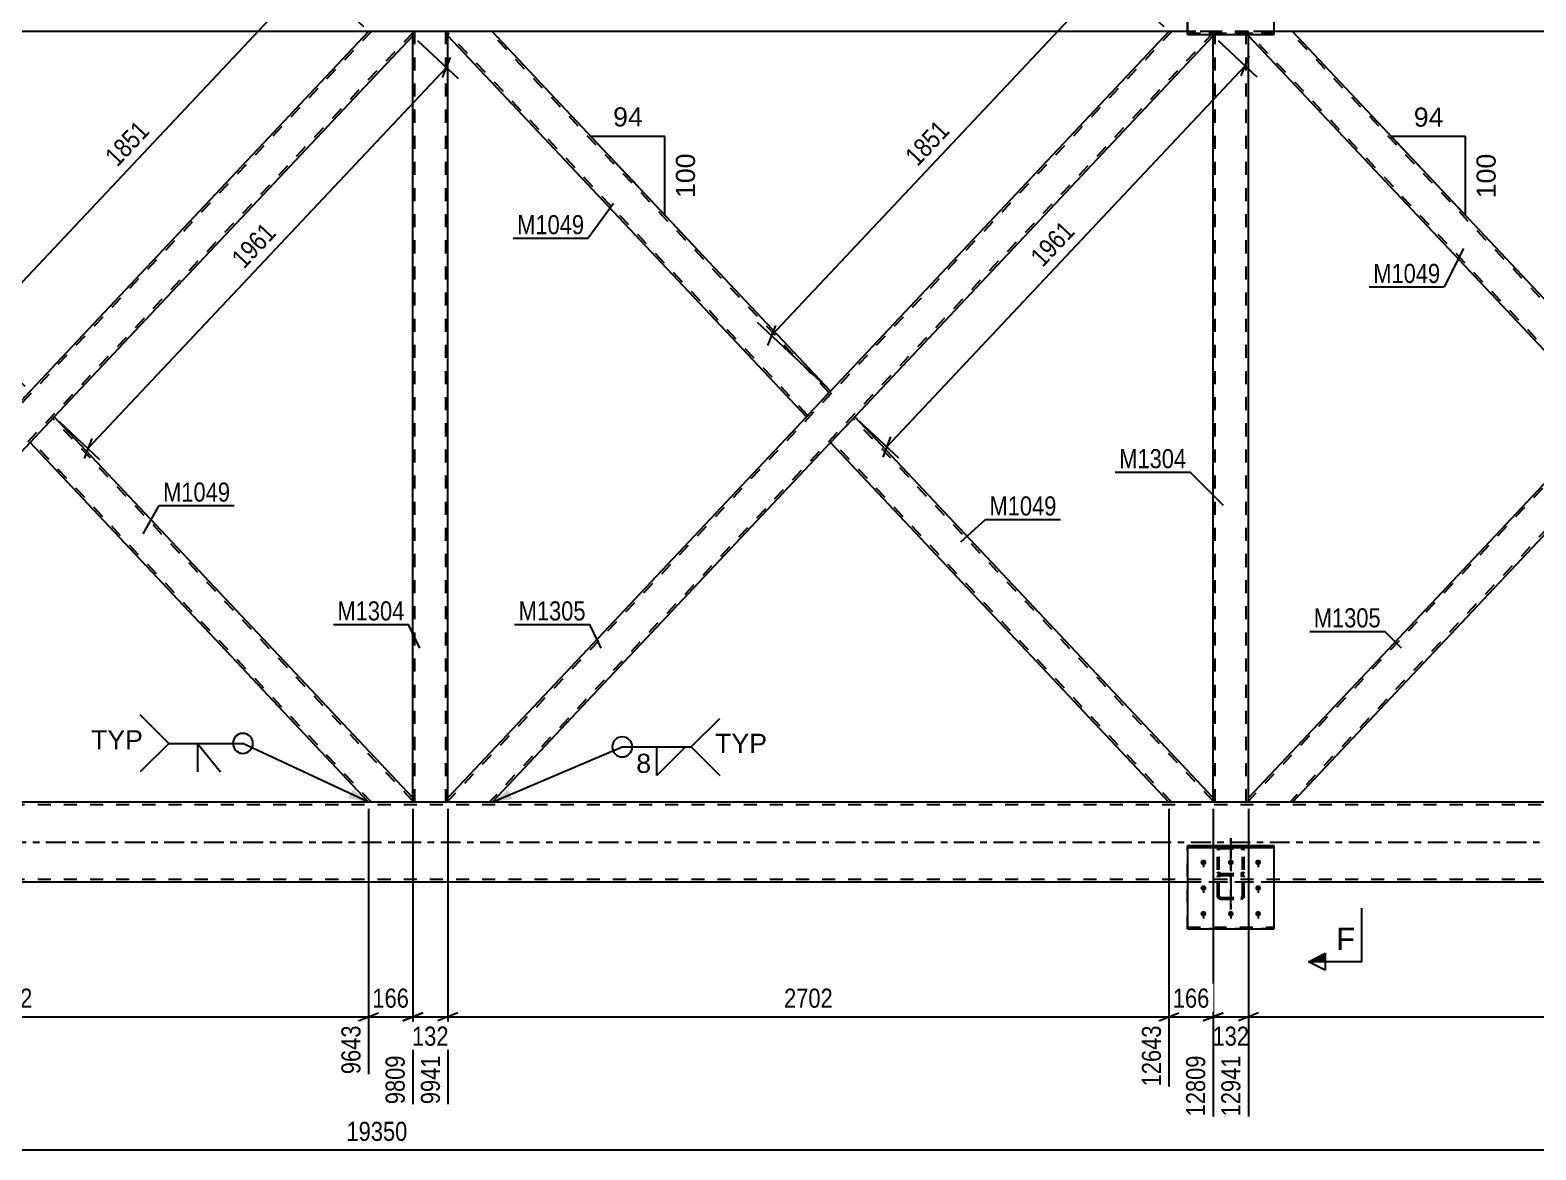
# Model space of a CAD drawing. Header units: millimetres. Extents: x -91 to 750, y -441 to 153.
# Drawn here: x 279 to 504.7, y -173.7 to -5.8 of the extents above; entities that cross this region are included whole.
import ezdxf

# ---------------------------------------------------------------- set-up
doc = ezdxf.new("R2010")
doc.units = ezdxf.units.MM
doc.linetypes.add('DXK_LINE_DOT2', pattern=[3.9198, 1.9599, -1.9599])
doc.linetypes.add('DXK_LINE_DOT3', pattern=[5.9187, 2.979, -0.9799, 0.9799, -0.9799])
doc.styles.add('Arial', font='ARIAL.TTF', dxfattribs={"height": 0.2})
doc.styles.add('Arial Narrow', font='ARIALN.TTF', dxfattribs={"height": 0.2})

# ---------------------------------------------------------------- blocks, each defined once
blk = doc.blocks.new('Part-761553909-5201 - 4989')
at = {"color": 2, "linetype": 'Continuous'}
for p, q in [((341.64, -6.66), (341.64, -6)), ((395.38, -63.8), (341.64, -6.66)), ((399, -59.95), (348.27, -6)), ((398.56, -60.41), (395.38, -63.8)), ((399, -59.95), (398.56, -60.41))]:
    blk.add_line(p, q, dxfattribs=at)
at = {"color": 7, "linetype": 'DXK_LINE_DOT2'}
for p, q in [((348.27, -6), (341.64, -6)), ((395.6, -63.57), (341.64, -6.19)), ((398.78, -60.18), (347.83, -6)), ((398.97, -59.98), (398.56, -60.41)), ((395.6, -63.57), (395.61, -63.55))]:
    blk.add_line(p, q, dxfattribs=at)
blk = doc.blocks.new('Part-761553909-5104 - 4989')
at = {"color": 7, "linetype": 'DXK_LINE_DOT2'}
for p, q in [((452.5, -6.48), (452.5, 5.95)), ((452.5, 5.95), (465.5, 5.95)), ((452.5, 5.73), (465.5, 5.73)), ((465.5, -6.48), (465.5, 5.95)), ((465.5, -6.27), (452.5, -6.27)), ((465.5, -6.48), (452.5, -6.48))]:
    blk.add_line(p, q, dxfattribs=at)
blk = doc.blocks.new('Part-761553909-5186 - 4989')
at = {"color": 7, "linetype": 'DXK_LINE_DOT2'}
for p, q in [((330.17, -6), (221.64, -121.41)), ((336.36, -6.19), (227.83, -121.6)), ((336.36, -6), (329.73, -6)), ((279, -59.95), (275.38, -63.8)), ((282.62, -63.8), (279, -67.65)), ((228.27, -121.6), (221.64, -121.6))]:
    blk.add_line(p, q, dxfattribs=at)
at = {"color": 2, "linetype": 'Continuous'}
for p, q in [((329.73, -6), (279, -59.95)), ((336.36, -6.66), (282.62, -63.8)), ((336.36, -6.66), (336.36, -6)), ((275.38, -63.8), (221.64, -120.94)), ((279, -67.65), (228.27, -121.6)), ((221.64, -121.6), (221.64, -120.94))]:
    blk.add_line(p, q, dxfattribs=at)
blk = doc.blocks.new('Part-761553909-5095 - 4989')
at = {"color": 7, "linetype": 'DXK_LINE_DOT2'}
for p, q in [((452.5, -140.57), (452.5, -128.14)), ((465.5, -128.14), (452.5, -128.14)), ((452.5, -128.36), (465.5, -128.36)), ((465.5, -140.57), (465.5, -128.14)), ((452.5, -140.35), (465.5, -140.35)), ((465.5, -140.57), (452.5, -140.57))]:
    blk.add_line(p, q, dxfattribs=at)
blk = doc.blocks.new('Part-761553909-5110 - 4989')
at = {"color": 2, "linetype": 'Continuous'}
for p, q in [((465.5, -128.14), (452.5, -128.14)), ((452.5, -128.14), (452.5, -140.57)), ((452.5, -128.36), (465.5, -128.36)), ((465.5, -140.57), (465.5, -128.14)), ((452.5, -140.57), (465.5, -140.57))]:
    blk.add_line(p, q, dxfattribs=at)
at = {"color": 7, "linetype": 'DXK_LINE_DOT2'}
blk.add_line((452.5, -140.35), (465.5, -140.35), dxfattribs=at)
blk = doc.blocks.new('Part-761553909-5113 - 4989')
at = {"color": 2, "linetype": 'Continuous'}
for p, q in [((465.5, 5.95), (452.5, 5.95)), ((452.5, 5.95), (452.5, -6.48)), ((452.5, 5.73), (465.5, 5.73)), ((465.5, -6.48), (465.5, 5.95)), ((452.5, -6.48), (465.5, -6.48))]:
    blk.add_line(p, q, dxfattribs=at)
at = {"color": 7, "linetype": 'DXK_LINE_DOT2'}
blk.add_line((452.5, -6.27), (465.5, -6.27), dxfattribs=at)
blk = doc.blocks.new('Part-761553909-5141 - 4989')
at = {"color": 7, "linetype": 'DXK_LINE_DOT2'}
for p, q in [((457.04, -128.58), (457, -128.77)), ((457.26, -128.67), (457.31, -128.59)), ((457.48, -128.26), (457.3, -128.3)), ((457.31, -128.59), (457.39, -128.54)), ((457.39, -128.54), (457.48, -128.52)), ((457.48, -128.26), (460.52, -128.26)), ((457.48, -128.52), (460.52, -128.52)), ((460.7, -128.3), (460.52, -128.26)), ((460.52, -128.52), (460.61, -128.54)), ((460.61, -128.54), (460.69, -128.59)), ((460.69, -128.59), (460.74, -128.67)), ((461, -128.77), (460.96, -128.58)), ((457, -135.67), (457, -128.77)), ((457.24, -128.77), (457.26, -128.67)), ((457.24, -135.67), (457.24, -128.77)), ((460.74, -128.67), (460.76, -128.77)), ((460.76, -135.67), (460.76, -128.77)), ((461, -135.67), (461, -128.77)), ((457, -132.01), (457.04, -132.2)), ((457, -132.82), (457.04, -132.64)), ((457.04, -132.64), (457.14, -132.5)), ((457.14, -132.5), (457.3, -132.4)), ((457.26, -132.1), (457.24, -132.01)), ((457.26, -132.73), (457.24, -132.82)), ((457.31, -132.19), (457.26, -132.1)), ((457.31, -132.66), (457.26, -132.73)), ((457.3, -132.4), (457.48, -132.36)), ((457.3, -132.48), (457.39, -132.5)), ((457.39, -132.24), (457.31, -132.19)), ((457.39, -132.61), (457.31, -132.66)), ((457.48, -132.26), (457.39, -132.24)), ((457.39, -132.5), (457.48, -132.52)), ((457.48, -132.59), (457.39, -132.61)), ((457.48, -132.26), (460.52, -132.26)), ((457.48, -132.36), (460.52, -132.36)), ((457.48, -132.52), (460.52, -132.52)), ((457.48, -132.59), (460.52, -132.59)), ((460.61, -132.24), (460.52, -132.26)), ((460.52, -132.36), (460.7, -132.4)), ((460.52, -132.52), (460.69, -132.48)), ((460.61, -132.61), (460.52, -132.59)), ((460.69, -132.19), (460.61, -132.24)), ((460.69, -132.66), (460.61, -132.61)), ((460.74, -132.1), (460.69, -132.19)), ((460.69, -132.48), (460.7, -132.48)), ((460.74, -132.73), (460.69, -132.66)), ((460.7, -132.4), (460.86, -132.5)), ((460.76, -132.01), (460.74, -132.1)), ((460.76, -132.82), (460.74, -132.73)), ((460.86, -132.5), (460.96, -132.64)), ((460.96, -132.2), (461, -132.01)), ((460.96, -132.64), (461, -132.82)), ((457.04, -135.85), (457, -135.67)), ((457.14, -135.99), (457.04, -135.85)), ((457.3, -136.09), (457.14, -135.99)), ((457.24, -135.67), (457.26, -135.76)), ((457.26, -135.76), (457.31, -135.83)), ((457.48, -136.12), (457.3, -136.09)), ((457.31, -135.83), (457.39, -135.88)), ((457.39, -135.88), (457.48, -135.9)), ((457.48, -135.9), (460.52, -135.9)), ((457.48, -136.12), (460.52, -136.12)), ((460.52, -135.9), (460.61, -135.88)), ((460.7, -136.09), (460.52, -136.12)), ((460.61, -135.88), (460.69, -135.83)), ((460.69, -135.83), (460.74, -135.76)), ((460.86, -135.99), (460.7, -136.09)), ((460.74, -135.76), (460.76, -135.67)), ((460.96, -135.85), (460.86, -135.99)), ((461, -135.67), (460.96, -135.85))]:
    blk.add_line(p, q, dxfattribs=at)
at = {"color": 7, "linetype": 'DXK_LINE_DOT3'}
blk.add_line((459, -137.66), (459, -126.97), dxfattribs=at)
at = {"color": 7, "linetype": 'DXK_LINE_DOT2'}
for centre, start, end in [((457.5, -128.75), 114.32, 159.2417), ((460.5, -128.75), 20.7583, 65.68), ((457.5, -132.03), 200.7583, 245.68), ((460.5, -132.03), 294.32, 339.2417)]:
    blk.add_arc(centre, 0.496, start, end, dxfattribs=at)
blk = doc.blocks.new('Part-761553909-5196 - 4989')
at = {"color": 7, "linetype": 'DXK_LINE_DOT2'}
for p, q in [((450.17, -6), (341.64, -121.41)), ((456.36, -6.19), (347.83, -121.6)), ((456.36, -6), (449.73, -6)), ((456.36, -6.48), (456.36, -6)), ((399, -59.95), (395.38, -63.8)), ((402.62, -63.8), (399, -67.65)), ((348.27, -121.6), (341.64, -121.6))]:
    blk.add_line(p, q, dxfattribs=at)
at = {"color": 2, "linetype": 'Continuous'}
for p, q in [((449.73, -6), (399, -59.95)), ((456.36, -6.66), (402.62, -63.8)), ((456.36, -6.66), (456.36, -6.48)), ((395.38, -63.8), (341.64, -120.94)), ((399, -67.65), (348.27, -121.6)), ((341.64, -121.6), (341.64, -120.94))]:
    blk.add_line(p, q, dxfattribs=at)
blk = doc.blocks.new('Part-761553909-5216 - 4989')
at = {"color": 7, "linetype": 'DXK_LINE_DOT2'}
for p, q in [((570.17, -6), (461.64, -121.41)), ((576.36, -6.19), (467.83, -121.6)), ((576.36, -6), (569.73, -6)), ((519, -59.95), (515.38, -63.8)), ((522.62, -63.8), (519, -67.65)), ((468.27, -121.6), (461.64, -121.6))]:
    blk.add_line(p, q, dxfattribs=at)
at = {"color": 2, "linetype": 'Continuous'}
for p, q in [((569.73, -6), (519, -59.95)), ((576.36, -6.66), (522.62, -63.8)), ((576.36, -6.66), (576.36, -6)), ((515.38, -63.8), (461.64, -120.94)), ((519, -67.65), (468.27, -121.6)), ((461.64, -121.6), (461.64, -120.94))]:
    blk.add_line(p, q, dxfattribs=at)
blk = doc.blocks.new('Part-761553909-5231 - 4989')
at = {"color": 7, "linetype": 'DXK_LINE_DOT2'}
for p, q in [((468.27, -6), (461.64, -6)), ((461.64, -6.48), (461.64, -6)), ((515.6, -63.57), (461.64, -6.19)), ((518.78, -60.18), (467.83, -6)), ((518.97, -59.98), (518.56, -60.41)), ((515.6, -63.57), (515.61, -63.55))]:
    blk.add_line(p, q, dxfattribs=at)
at = {"color": 2, "linetype": 'Continuous'}
for p, q in [((461.64, -6.66), (461.64, -6.48)), ((515.38, -63.8), (461.64, -6.66)), ((519, -59.95), (468.27, -6)), ((518.56, -60.41), (515.38, -63.8)), ((519, -59.95), (518.56, -60.41))]:
    blk.add_line(p, q, dxfattribs=at)
blk = doc.blocks.new('Part-761553909-5266 - 4989')
at = {"color": 7, "linetype": 'DXK_LINE_DOT2'}
for p, q in [((341.64, -6), (336.36, -6)), ((336.36, -6.66), (336.36, -6)), ((336.68, -121.6), (336.68, -6)), ((341.32, -121.6), (341.32, -6)), ((341.64, -6.66), (341.64, -6)), ((336.36, -121.6), (336.36, -120.94)), ((341.64, -121.6), (336.36, -121.6)), ((341.64, -121.6), (341.64, -120.94))]:
    blk.add_line(p, q, dxfattribs=at)
at = {"color": 2, "linetype": 'Continuous'}
for p, q in [((336.36, -120.94), (336.36, -6.66)), ((341.64, -120.94), (341.64, -6.66))]:
    blk.add_line(p, q, dxfattribs=at)
blk = doc.blocks.new('Part-761553909-5271 - 4989')
at = {"color": 7, "linetype": 'DXK_LINE_DOT2'}
for p, q in [((461.64, -6), (456.36, -6)), ((456.36, -6.66), (456.36, -6)), ((456.68, -121.6), (456.68, -6)), ((461.32, -121.6), (461.32, -6)), ((461.64, -6.66), (461.64, -6)), ((456.36, -121.6), (456.36, -120.94)), ((461.64, -121.6), (456.36, -121.6)), ((461.64, -121.6), (461.64, -120.94))]:
    blk.add_line(p, q, dxfattribs=at)
at = {"color": 2, "linetype": 'Continuous'}
for p, q in [((456.36, -120.94), (456.36, -6.66)), ((461.64, -120.94), (461.64, -6.66))]:
    blk.add_line(p, q, dxfattribs=at)
blk = doc.blocks.new('Part-761553909-5280 - 4989')
at = {"color": 7, "linetype": 'DXK_LINE_DOT2'}
for p, q in [((457, -128.77), (457.04, -128.58)), ((457.31, -128.59), (457.26, -128.67)), ((457.3, -128.3), (457.48, -128.26)), ((457.39, -128.54), (457.31, -128.59)), ((457.48, -128.52), (457.39, -128.54)), ((457.48, -128.26), (460.52, -128.26)), ((457.48, -128.52), (460.52, -128.52)), ((460.52, -128.26), (460.7, -128.3)), ((460.61, -128.54), (460.52, -128.52)), ((460.69, -128.59), (460.61, -128.54)), ((460.74, -128.67), (460.69, -128.59)), ((460.96, -128.58), (461, -128.77)), ((457, -135.67), (457, -128.77)), ((457.26, -128.67), (457.24, -128.77)), ((457.24, -135.67), (457.24, -128.77)), ((460.76, -128.77), (460.74, -128.67)), ((460.76, -135.67), (460.76, -128.77)), ((461, -135.67), (461, -128.77)), ((457.04, -132.2), (457, -132.01)), ((457.04, -132.64), (457, -132.82)), ((457.14, -132.5), (457.04, -132.64)), ((457.3, -132.4), (457.14, -132.5)), ((457.24, -132.01), (457.26, -132.1)), ((457.24, -132.82), (457.26, -132.73)), ((457.26, -132.1), (457.31, -132.19)), ((457.26, -132.73), (457.31, -132.66)), ((457.48, -132.36), (457.3, -132.4)), ((457.48, -132.52), (457.3, -132.48)), ((457.31, -132.19), (457.39, -132.24)), ((457.31, -132.66), (457.39, -132.61)), ((457.39, -132.24), (457.48, -132.26)), ((457.39, -132.61), (457.48, -132.59)), ((457.48, -132.26), (460.52, -132.26)), ((457.48, -132.36), (460.52, -132.36)), ((457.48, -132.52), (460.52, -132.52)), ((457.48, -132.59), (460.52, -132.59)), ((460.52, -132.26), (460.61, -132.24)), ((460.7, -132.4), (460.52, -132.36)), ((460.7, -132.48), (460.52, -132.52)), ((460.52, -132.59), (460.61, -132.61)), ((460.61, -132.24), (460.69, -132.19)), ((460.61, -132.61), (460.69, -132.66)), ((460.69, -132.19), (460.74, -132.1)), ((460.69, -132.66), (460.74, -132.73)), ((460.86, -132.5), (460.7, -132.4)), ((460.74, -132.1), (460.76, -132.01)), ((460.74, -132.73), (460.76, -132.82)), ((460.96, -132.64), (460.86, -132.5)), ((461, -132.01), (460.96, -132.2)), ((461, -132.82), (460.96, -132.64)), ((457, -135.67), (457.04, -135.85)), ((457.04, -135.85), (457.14, -135.99)), ((457.14, -135.99), (457.3, -136.09)), ((457.26, -135.76), (457.24, -135.67)), ((457.31, -135.83), (457.26, -135.76)), ((457.3, -136.09), (457.48, -136.12)), ((457.39, -135.88), (457.31, -135.83)), ((457.48, -135.9), (457.39, -135.88)), ((457.48, -135.9), (460.52, -135.9)), ((457.48, -136.12), (460.52, -136.12)), ((460.61, -135.88), (460.52, -135.9)), ((460.52, -136.12), (460.7, -136.09)), ((460.69, -135.83), (460.61, -135.88)), ((460.74, -135.76), (460.69, -135.83)), ((460.7, -136.09), (460.86, -135.99)), ((460.76, -135.67), (460.74, -135.76)), ((460.86, -135.99), (460.96, -135.85)), ((460.96, -135.85), (461, -135.67))]:
    blk.add_line(p, q, dxfattribs=at)
at = {"color": 7, "linetype": 'DXK_LINE_DOT3'}
blk.add_line((459, -126.97), (459, -137.66), dxfattribs=at)
at = {"color": 7, "linetype": 'DXK_LINE_DOT2'}
for centre, start, end in [((457.5, -128.75), 114.32, 159.2417), ((460.5, -128.75), 20.7583, 65.68), ((457.5, -132.03), 200.7583, 245.68), ((460.5, -132.03), 294.32, 339.2417)]:
    blk.add_arc(centre, 0.496, start, end, dxfattribs=at)
blk = doc.blocks.new('Part-761553909-5296 - 4989')
at = {"color": 2, "linetype": 'Continuous'}
for p, q in [((282.62, -63.8), (279, -67.65)), ((336.36, -120.94), (282.62, -63.8)), ((329.73, -121.6), (279, -67.65)), ((336.36, -121.6), (336.36, -120.94))]:
    blk.add_line(p, q, dxfattribs=at)
at = {"color": 7, "linetype": 'DXK_LINE_DOT2'}
for p, q in [((336.36, -121.41), (282.41, -64.03)), ((279.22, -67.42), (279.24, -67.4)), ((330.17, -121.6), (279.22, -67.42)), ((336.36, -121.6), (329.73, -121.6))]:
    blk.add_line(p, q, dxfattribs=at)
blk = doc.blocks.new('Bolt-761553909-5418 - 4989')
at = {"linetype": 'Continuous'}
for points in [[(454.9, -130.2), (454.99, -130.21), (455.08, -130.23), (455.16, -130.28), (455.23, -130.33), (455.28, -130.4), (455.32, -130.48), (455.34, -130.57), (455.34, -130.65), (455.32, -130.74), (455.28, -130.82), (455.23, -130.89), (455.16, -130.94), (455.08, -130.99), (454.99, -131.01), (454.9, -131.02), (454.81, -131.01), (454.72, -130.99), (454.64, -130.94), (454.57, -130.89), (454.52, -130.82), (454.48, -130.74), (454.46, -130.65), (454.46, -130.57), (454.48, -130.48), (454.52, -130.4), (454.57, -130.33), (454.64, -130.28), (454.72, -130.23), (454.81, -130.21)], [(459, -130.2), (459.09, -130.21), (459.18, -130.23), (459.26, -130.28), (459.33, -130.33), (459.38, -130.4), (459.42, -130.48), (459.44, -130.57), (459.44, -130.65), (459.42, -130.74), (459.38, -130.82), (459.33, -130.89), (459.26, -130.94), (459.18, -130.99), (459.09, -131.01), (459, -131.02), (458.91, -131.01), (458.82, -130.99), (458.74, -130.94), (458.67, -130.89), (458.62, -130.82), (458.58, -130.74), (458.56, -130.65), (458.56, -130.57), (458.58, -130.48), (458.62, -130.4), (458.67, -130.33), (458.74, -130.28), (458.82, -130.23), (458.91, -130.21)], [(463.1, -130.2), (463.19, -130.21), (463.28, -130.23), (463.36, -130.28), (463.43, -130.33), (463.48, -130.4), (463.52, -130.48), (463.54, -130.57), (463.54, -130.65), (463.52, -130.74), (463.48, -130.82), (463.43, -130.89), (463.36, -130.94), (463.28, -130.99), (463.19, -131.01), (463.1, -131.02), (463.01, -131.01), (462.92, -130.99), (462.84, -130.94), (462.77, -130.89), (462.72, -130.82), (462.68, -130.74), (462.66, -130.65), (462.66, -130.57), (462.68, -130.48), (462.72, -130.4), (462.77, -130.33), (462.84, -130.28), (462.92, -130.23), (463.01, -130.21)], [(454.9, -134.05), (454.99, -134.06), (455.08, -134.09), (455.16, -134.13), (455.23, -134.19), (455.28, -134.26), (455.32, -134.34), (455.34, -134.42), (455.34, -134.51), (455.32, -134.59), (455.28, -134.67), (455.23, -134.74), (455.16, -134.8), (455.08, -134.84), (454.99, -134.87), (454.9, -134.88), (454.81, -134.87), (454.72, -134.84), (454.64, -134.8), (454.57, -134.74), (454.52, -134.67), (454.48, -134.59), (454.46, -134.51), (454.46, -134.42), (454.48, -134.34), (454.52, -134.26), (454.57, -134.19), (454.64, -134.13), (454.72, -134.09), (454.81, -134.06)], [(463.1, -134.05), (463.19, -134.06), (463.28, -134.09), (463.36, -134.13), (463.43, -134.19), (463.48, -134.26), (463.52, -134.34), (463.54, -134.42), (463.54, -134.51), (463.52, -134.59), (463.48, -134.67), (463.43, -134.74), (463.36, -134.8), (463.28, -134.84), (463.19, -134.87), (463.1, -134.88), (463.01, -134.87), (462.92, -134.84), (462.84, -134.8), (462.77, -134.74), (462.72, -134.67), (462.68, -134.59), (462.66, -134.51), (462.66, -134.42), (462.68, -134.34), (462.72, -134.26), (462.77, -134.19), (462.84, -134.13), (462.92, -134.09), (463.01, -134.06)], [(454.9, -137.9), (454.99, -137.91), (455.08, -137.94), (455.16, -137.98), (455.23, -138.04), (455.28, -138.11), (455.32, -138.19), (455.34, -138.27), (455.34, -138.36), (455.32, -138.44), (455.28, -138.52), (455.23, -138.59), (455.16, -138.65), (455.08, -138.69), (454.99, -138.72), (454.9, -138.73), (454.81, -138.72), (454.72, -138.69), (454.64, -138.65), (454.57, -138.59), (454.52, -138.52), (454.48, -138.44), (454.46, -138.36), (454.46, -138.27), (454.48, -138.19), (454.52, -138.11), (454.57, -138.04), (454.64, -137.98), (454.72, -137.94), (454.81, -137.91)], [(459, -137.9), (459.09, -137.91), (459.18, -137.94), (459.26, -137.98), (459.33, -138.04), (459.38, -138.11), (459.42, -138.19), (459.44, -138.27), (459.44, -138.36), (459.42, -138.44), (459.38, -138.52), (459.33, -138.59), (459.26, -138.65), (459.18, -138.69), (459.09, -138.72), (459, -138.73), (458.91, -138.72), (458.82, -138.69), (458.74, -138.65), (458.67, -138.59), (458.62, -138.52), (458.58, -138.44), (458.56, -138.36), (458.56, -138.27), (458.58, -138.19), (458.62, -138.11), (458.67, -138.04), (458.74, -137.98), (458.82, -137.94), (458.91, -137.91)], [(463.1, -137.9), (463.19, -137.91), (463.28, -137.94), (463.36, -137.98), (463.43, -138.04), (463.48, -138.11), (463.52, -138.19), (463.54, -138.27), (463.54, -138.36), (463.52, -138.44), (463.48, -138.52), (463.43, -138.59), (463.36, -138.65), (463.28, -138.69), (463.19, -138.72), (463.1, -138.73), (463.01, -138.72), (462.92, -138.69), (462.84, -138.65), (462.77, -138.59), (462.72, -138.52), (462.68, -138.44), (462.66, -138.36), (462.66, -138.27), (462.68, -138.19), (462.72, -138.11), (462.77, -138.04), (462.84, -137.98), (462.92, -137.94), (463.01, -137.91)]]:
    blk.add_hatch(color=1, dxfattribs=at).paths.add_polyline_path(points)
at = {"color": 1, "linetype": 'Continuous'}
for p, q in [((454.9, -130.21), (454.9, -131.35)), ((459, -130.21), (459, -131.35)), ((463.1, -130.21), (463.1, -131.35)), ((454.9, -134.07), (454.9, -135.2)), ((463.1, -134.07), (463.1, -135.2)), ((454.9, -137.92), (454.9, -139.05)), ((459, -137.92), (459, -139.05)), ((463.1, -137.92), (463.1, -139.05))]:
    blk.add_line(p, q, dxfattribs=at)
blk = doc.blocks.new('Part-761553909-5301 - 4989')
at = {"color": 2, "linetype": 'Continuous'}
for p, q in [((402.62, -63.8), (399, -67.65)), ((456.36, -120.94), (402.62, -63.8)), ((449.73, -121.6), (399, -67.65)), ((456.36, -121.6), (456.36, -120.94))]:
    blk.add_line(p, q, dxfattribs=at)
at = {"color": 7, "linetype": 'DXK_LINE_DOT2'}
for p, q in [((456.36, -121.41), (402.41, -64.03)), ((399.22, -67.42), (399.24, -67.4)), ((450.17, -121.6), (399.22, -67.42)), ((456.36, -121.6), (449.73, -121.6))]:
    blk.add_line(p, q, dxfattribs=at)
blk = doc.blocks.new('Part-761553909-5339 - 4989')
at = {"color": 2, "linetype": 'Continuous'}
for p, q in [((452.5, -6), (225.5, -6)), ((692.5, -6), (465.5, -6))]:
    blk.add_line(p, q, dxfattribs=at)
at = {"color": 7, "linetype": 'DXK_LINE_DOT2'}
blk.add_line((465.5, -6), (452.5, -6), dxfattribs=at)
blk = doc.blocks.new('Part-761553909-5344 - 4989')
at = {"color": 7, "linetype": 'DXK_LINE_DOT2'}
for p, q in [((678, -121.6), (88.48, -121.6)), ((678, -122), (-56, -122)), ((678, -133.2), (-56, -133.2)), ((678, -133.6), (-37.15, -133.6)), ((465.5, -133.6), (452.5, -133.6))]:
    blk.add_line(p, q, dxfattribs=at)
at = {"color": 2, "linetype": 'Continuous'}
for p, q in [((678, -121.6), (216.6, -121.6)), ((452.5, -133.6), (225.5, -133.6)), ((673.2, -133.6), (465.5, -133.6))]:
    blk.add_line(p, q, dxfattribs=at)
at = {"color": 7, "linetype": 'DXK_LINE_DOT3'}
blk.add_line((-56, -127.6), (678, -127.6), dxfattribs=at)
blk = doc.blocks.new('Bolt-761553909-5423 - 4989')
at = {"color": 1, "linetype": 'DXK_LINE_DOT2'}
for p, q in [((454.9, -130.21), (454.9, -131.35)), ((459, -130.21), (459, -131.35)), ((463.1, -130.21), (463.1, -131.35)), ((454.9, -134.07), (454.9, -135.2)), ((463.1, -134.07), (463.1, -135.2)), ((454.9, -137.92), (454.9, -139.05)), ((459, -137.92), (459, -139.05)), ((463.1, -137.92), (463.1, -139.05))]:
    blk.add_line(p, q, dxfattribs=at)
blk = doc.blocks.new('StraightDimension-761553909-6229 - 4989')
at = {"color": 7, "linetype": 'Continuous'}
for p, q in [((457.09, -7.35), (462.91, -12.82)), ((407.42, -68.31), (461.16, -11.17)), ((460.57, -12.68), (461.75, -9.67)), ((403.35, -64.49), (409.17, -69.96)), ((408.01, -66.81), (406.83, -69.82))]:
    blk.add_line(p, q, dxfattribs=at)
at = {"color": 0}
blk.add_wipeout([(436.66, -36.13), (433.6, -33.25), (427.77, -39.45), (430.83, -42.33)], dxfattribs=at)
at = {"color": 3, "style": 'Arial Narrow'}
blk.add_text('1961', height=2.863, rotation=46.7591, dxfattribs=at).set_placement((430.8, -41.48))
blk = doc.blocks.new('StraightDimension-761553909-10841 - 4989')
at = {"color": 7, "linetype": 'Continuous'}
for p, q in [((329.73, -122.6), (329.73, -162.37)), ((336.36, -122.6), (336.36, -166.87)), ((328.23, -154.35), (331.23, -153.15)), ((337.86, -153.15), (334.86, -154.35)), ((329.73, -153.75), (336.36, -153.75))]:
    blk.add_line(p, q, dxfattribs=at)
at = {"color": 0}
blk.add_wipeout([(336.39, -153), (336.39, -148.8), (329.71, -148.8), (329.71, -153)], dxfattribs=at)
at = {"color": 0, "linetype": 'Continuous'}
blk.add_wipeout([(335.76, -158.95), (331.56, -158.95), (331.56, -167.47), (335.76, -167.47)], dxfattribs=at)
at = {"color": 3, "style": 'Arial Narrow'}
blk.add_text('166', height=2.863, dxfattribs=at).set_placement((330.31, -152.4))
at = {"color": 3, "linetype": 'Continuous', "style": 'Arial Narrow'}
blk.add_text('9809', height=2.863, rotation=90.0002, dxfattribs=at).set_placement((335.16, -166.87))
blk = doc.blocks.new('AngleDimension-761553909-11157 - 4989')
at = {"color": 7, "linetype": 'Continuous'}
for p, q in [((490.1, -29.22), (483.11, -21.78)), ((494.21, -21.78), (483.11, -21.78)), ((494.21, -33.58), (483.11, -21.78)), ((494.21, -33.58), (494.21, -21.78))]:
    blk.add_line(p, q, dxfattribs=at)
at = {"color": 0}
for points in [[(491.48, -20.88), (491.48, -16.68), (485.84, -16.68), (485.84, -20.88)], [(499.31, -23.75), (495.11, -23.75), (495.11, -31.62), (499.31, -31.62)]]:
    blk.add_wipeout(points, dxfattribs=at)
at = {"color": 3, "style": 'Arial'}
blk.add_text('94', height=2.865, dxfattribs=at).set_placement((486.44, -20.28))
blk.add_text('100', height=2.865, rotation=90.0002, dxfattribs=at).set_placement((498.71, -31.02))
blk = doc.blocks.new('StraightDimension-761553909-10842 - 4989')
at = {"color": 7, "linetype": 'Continuous'}
for p, q in [((221.64, -122.6), (221.64, -166.87)), ((329.73, -122.6), (329.73, -162.37)), ((223.14, -153.15), (220.14, -154.35)), ((328.23, -154.35), (331.23, -153.15)), ((221.64, -153.75), (329.73, -153.75))]:
    blk.add_line(p, q, dxfattribs=at)
at = {"color": 0}
blk.add_wipeout([(279.94, -153), (279.94, -148.8), (271.43, -148.8), (271.43, -153)], dxfattribs=at)
at = {"color": 0, "linetype": 'Continuous'}
blk.add_wipeout([(329.13, -154.45), (324.93, -154.45), (324.93, -162.97), (329.13, -162.97)], dxfattribs=at)
at = {"color": 3, "style": 'Arial Narrow'}
blk.add_text('2702', height=2.863, dxfattribs=at).set_placement((272.03, -152.4))
at = {"color": 3, "linetype": 'Continuous', "style": 'Arial Narrow'}
blk.add_text('9643', height=2.863, rotation=90.0002, dxfattribs=at).set_placement((328.53, -162.37))
blk = doc.blocks.new('StraightDimension-761553909-10837 - 4989')
at = {"color": 7, "linetype": 'Continuous'}
for p, q in [((456.36, -122.6), (456.36, -168.7)), ((461.64, -122.6), (461.64, -168.7)), ((454.86, -154.35), (457.86, -153.15)), ((463.14, -153.15), (460.14, -154.35)), ((456.36, -153.75), (461.64, -153.75))]:
    blk.add_line(p, q, dxfattribs=at)
at = {"color": 0}
blk.add_wipeout([(462.34, -158.7), (462.34, -154.5), (455.66, -154.5), (455.66, -158.7)], dxfattribs=at)
at = {"color": 0, "linetype": 'Continuous'}
blk.add_wipeout([(461.04, -158.95), (456.84, -158.95), (456.84, -169.3), (461.04, -169.3)], dxfattribs=at)
at = {"color": 3, "style": 'Arial Narrow'}
blk.add_text('132', height=2.863, dxfattribs=at).set_placement((456.26, -158.1))
at = {"color": 3, "linetype": 'Continuous', "style": 'Arial Narrow'}
blk.add_text('12941', height=2.863, rotation=90.0002, dxfattribs=at).set_placement((460.44, -168.7))
blk = doc.blocks.new('StraightDimension-761553909-6360 - 4989')
at = {"color": 7, "linetype": 'Continuous'}
for p, q in [((390.14, -51.62), (440.88, 2.33)), ((449.01, -5.31), (438.8, 4.28)), ((440.29, 0.82), (441.47, 3.83)), ((398.27, -59.26), (388.07, -49.67)), ((390.74, -50.11), (389.55, -53.12))]:
    blk.add_line(p, q, dxfattribs=at)
at = {"color": 0}
blk.add_wipeout([(417.88, -21.03), (414.82, -18.15), (408.99, -24.35), (412.05, -27.23)], dxfattribs=at)
at = {"color": 3, "style": 'Arial Narrow'}
blk.add_text('1851', height=2.863, rotation=46.7591, dxfattribs=at).set_placement((412.02, -26.38))
blk = doc.blocks.new('StraightDimension-761553909-5519 - 4989')
at = {"color": 7, "linetype": 'Continuous'}
for p, q in [((270.19, -51.66), (320.93, 2.28)), ((329.01, -5.31), (318.85, 4.24)), ((320.34, 0.78), (321.52, 3.79)), ((278.27, -59.26), (268.12, -49.71)), ((270.78, -50.16), (269.6, -53.17))]:
    blk.add_line(p, q, dxfattribs=at)
at = {"color": 0}
blk.add_wipeout([(297.93, -21.08), (294.87, -18.2), (289.04, -24.4), (292.1, -27.28)], dxfattribs=at)
at = {"color": 3, "style": 'Arial Narrow'}
blk.add_text('1851', height=2.863, rotation=46.7591, dxfattribs=at).set_placement((292.07, -26.43))
blk = doc.blocks.new('StraightDimension-761553909-10836 - 4989')
at = {"color": 7, "linetype": 'Continuous'}
for p, q in [((461.64, -122.6), (461.64, -168.7)), ((569.73, -122.6), (569.73, -164.2)), ((463.14, -153.15), (460.14, -154.35)), ((568.23, -154.35), (571.23, -153.15)), ((461.64, -153.75), (569.73, -153.75))]:
    blk.add_line(p, q, dxfattribs=at)
at = {"color": 0}
blk.add_wipeout([(519.94, -153), (519.94, -148.8), (511.43, -148.8), (511.43, -153)], dxfattribs=at)
at = {"color": 0, "linetype": 'Continuous'}
blk.add_wipeout([(569.13, -154.45), (564.93, -154.45), (564.93, -164.8), (569.13, -164.8)], dxfattribs=at)
at = {"color": 3, "style": 'Arial Narrow'}
blk.add_text('2702', height=2.863, dxfattribs=at).set_placement((512.03, -152.4))
at = {"color": 3, "linetype": 'Continuous', "style": 'Arial Narrow'}
blk.add_text('15643', height=2.863, rotation=90.0002, dxfattribs=at).set_placement((568.53, -164.2))
blk = doc.blocks.new('StraightDimension-761553909-10838 - 4989')
at = {"color": 7, "linetype": 'Continuous'}
for p, q in [((449.73, -122.6), (449.73, -164.2)), ((456.36, -122.6), (456.36, -168.7)), ((448.23, -154.35), (451.23, -153.15)), ((457.86, -153.15), (454.86, -154.35)), ((449.73, -153.75), (456.36, -153.75))]:
    blk.add_line(p, q, dxfattribs=at)
at = {"color": 0}
blk.add_wipeout([(456.39, -153), (456.39, -148.8), (449.71, -148.8), (449.71, -153)], dxfattribs=at)
at = {"color": 0, "linetype": 'Continuous'}
blk.add_wipeout([(455.76, -158.95), (451.56, -158.95), (451.56, -169.3), (455.76, -169.3)], dxfattribs=at)
at = {"color": 3, "style": 'Arial Narrow'}
blk.add_text('166', height=2.863, dxfattribs=at).set_placement((450.31, -152.4))
at = {"color": 3, "linetype": 'Continuous', "style": 'Arial Narrow'}
blk.add_text('12809', height=2.863, rotation=90.0002, dxfattribs=at).set_placement((455.16, -168.7))
blk = doc.blocks.new('StraightDimension-761553909-6260 - 4989')
at = {"color": 7, "linetype": 'Continuous'}
blk.add_line((-56, -173.73), (718, -173.73), dxfattribs=at)
at = {"color": 0}
blk.add_wipeout([(336.17, -172.98), (336.17, -168.78), (325.83, -168.78), (325.83, -172.98)], dxfattribs=at)
at = {"color": 3, "style": 'Arial Narrow'}
blk.add_text('19350', height=2.863, dxfattribs=at).set_placement((326.43, -172.38))
blk = doc.blocks.new('StraightDimension-761553909-6445 - 4989')
at = {"color": 7, "linetype": 'Continuous'}
for p, q in [((337.09, -7.35), (343.16, -13.05)), ((340.82, -12.91), (342, -9.9)), ((287.67, -68.55), (341.41, -11.41)), ((283.35, -64.49), (289.42, -70.19)), ((288.26, -67.04), (287.08, -70.05))]:
    blk.add_line(p, q, dxfattribs=at)
at = {"color": 0}
blk.add_wipeout([(316.91, -36.36), (313.85, -33.49), (308.02, -39.69), (311.08, -42.56)], dxfattribs=at)
at = {"color": 3, "style": 'Arial Narrow'}
blk.add_text('1961', height=2.863, rotation=46.7591, dxfattribs=at).set_placement((311.05, -41.72))
blk = doc.blocks.new('StraightDimension-761553909-10839 - 4989')
at = {"color": 7, "linetype": 'Continuous'}
for p, q in [((341.64, -122.6), (341.64, -166.87)), ((449.73, -122.6), (449.73, -164.2)), ((343.14, -153.15), (340.14, -154.35)), ((448.23, -154.35), (451.23, -153.15)), ((341.64, -153.75), (449.73, -153.75))]:
    blk.add_line(p, q, dxfattribs=at)
at = {"color": 0}
blk.add_wipeout([(399.94, -153), (399.94, -148.8), (391.43, -148.8), (391.43, -153)], dxfattribs=at)
at = {"color": 0, "linetype": 'Continuous'}
blk.add_wipeout([(449.13, -154.45), (444.93, -154.45), (444.93, -164.8), (449.13, -164.8)], dxfattribs=at)
at = {"color": 3, "style": 'Arial Narrow'}
blk.add_text('2702', height=2.863, dxfattribs=at).set_placement((392.03, -152.4))
at = {"color": 3, "linetype": 'Continuous', "style": 'Arial Narrow'}
blk.add_text('12643', height=2.863, rotation=90.0002, dxfattribs=at).set_placement((448.53, -164.2))
blk = doc.blocks.new('StraightDimension-761553909-10840 - 4989')
at = {"color": 7, "linetype": 'Continuous'}
for p, q in [((336.36, -122.6), (336.36, -166.87)), ((341.64, -122.6), (341.64, -166.87)), ((334.86, -154.35), (337.86, -153.15)), ((343.14, -153.15), (340.14, -154.35)), ((336.36, -153.75), (341.64, -153.75))]:
    blk.add_line(p, q, dxfattribs=at)
at = {"color": 0}
blk.add_wipeout([(342.34, -158.7), (342.34, -154.5), (335.66, -154.5), (335.66, -158.7)], dxfattribs=at)
at = {"color": 0, "linetype": 'Continuous'}
blk.add_wipeout([(341.04, -158.95), (336.84, -158.95), (336.84, -167.47), (341.04, -167.47)], dxfattribs=at)
at = {"color": 3, "style": 'Arial Narrow'}
blk.add_text('132', height=2.863, dxfattribs=at).set_placement((336.26, -158.1))
at = {"color": 3, "linetype": 'Continuous', "style": 'Arial Narrow'}
blk.add_text('9941', height=2.863, rotation=90.0002, dxfattribs=at).set_placement((340.44, -166.87))
blk = doc.blocks.new('AngleDimension-761553909-11143 - 4989')
at = {"color": 7, "linetype": 'Continuous'}
for p, q in [((370.19, -29.31), (363.08, -21.75)), ((374.18, -21.75), (363.08, -21.75)), ((374.18, -33.55), (363.08, -21.75)), ((374.18, -33.55), (374.18, -21.75))]:
    blk.add_line(p, q, dxfattribs=at)
at = {"color": 0}
for points in [[(371.45, -20.85), (371.45, -16.65), (365.8, -16.65), (365.8, -20.85)], [(379.28, -23.71), (375.08, -23.71), (375.08, -31.58), (379.28, -31.58)]]:
    blk.add_wipeout(points, dxfattribs=at)
at = {"color": 3, "style": 'Arial'}
blk.add_text('94', height=2.865, dxfattribs=at).set_placement((366.4, -20.25))
blk.add_text('100', height=2.865, rotation=90.0002, dxfattribs=at).set_placement((378.68, -30.98))
blk = doc.blocks.new('Mark-761553909-5192 - 4989')
at = {"color": 0}
blk.add_wipeout([(362.29, -94.33), (362.29, -91.33), (352.24, -91.33), (352.24, -94.33)], dxfattribs=at)
blk.add_wipeout([(362.29, -94.33), (362.29, -91.33), (352.24, -91.33), (352.24, -94.33)], dxfattribs=at)
at = {"color": 30, "linetype": 'Continuous'}
for p in [(351.64, -94.93), (364.6, -98.47)]:
    blk.add_line(p, (362.89, -94.93), dxfattribs=at)
at = {"color": 3, "style": 'Arial Narrow'}
blk.add_text('M1305', height=2.863, dxfattribs=at).set_placement((352.24, -94.33))
blk = doc.blocks.new('Mark-761553909-5197 - 4989')
at = {"color": 0}
blk.add_wipeout([(362.07, -36.41), (362.07, -33.41), (352.02, -33.41), (352.02, -36.41)], dxfattribs=at)
blk.add_wipeout([(362.07, -36.41), (362.07, -33.41), (352.02, -33.41), (352.02, -36.41)], dxfattribs=at)
at = {"color": 30, "linetype": 'Continuous'}
for p in [(366.48, -31.82), (351.42, -37.01)]:
    blk.add_line(p, (362.67, -37.01), dxfattribs=at)
at = {"color": 3, "style": 'Arial Narrow'}
blk.add_text('M1049', height=2.863, dxfattribs=at).set_placement((352.02, -36.41))
blk = doc.blocks.new('Mark-761553909-5212 - 4989')
at = {"color": 0}
blk.add_wipeout([(481.49, -95.37), (481.49, -92.37), (471.44, -92.37), (471.44, -95.37)], dxfattribs=at)
blk.add_wipeout([(481.49, -95.37), (481.49, -92.37), (471.44, -92.37), (471.44, -95.37)], dxfattribs=at)
at = {"color": 30, "linetype": 'Continuous'}
for p in [(470.84, -95.97), (484.6, -98.47)]:
    blk.add_line(p, (482.09, -95.97), dxfattribs=at)
at = {"color": 3, "style": 'Arial Narrow'}
blk.add_text('M1305', height=2.863, dxfattribs=at).set_placement((471.44, -95.37))
blk = doc.blocks.new('Mark-761553909-5227 - 4989')
at = {"color": 0}
blk.add_wipeout([(490.41, -43.72), (490.41, -40.72), (480.36, -40.72), (480.36, -43.72)], dxfattribs=at)
blk.add_wipeout([(490.41, -43.72), (490.41, -40.72), (480.36, -40.72), (480.36, -43.72)], dxfattribs=at)
at = {"color": 30, "linetype": 'Continuous'}
for p in [(493.91, -38.53), (479.76, -44.32)]:
    blk.add_line(p, (491.01, -44.32), dxfattribs=at)
at = {"color": 3, "style": 'Arial Narrow'}
blk.add_text('M1049', height=2.863, dxfattribs=at).set_placement((480.36, -43.72))
blk = doc.blocks.new('Mark-761553909-5262 - 4989')
at = {"color": 0}
blk.add_wipeout([(335.12, -94.33), (335.12, -91.33), (325.07, -91.33), (325.07, -94.33)], dxfattribs=at)
blk.add_wipeout([(335.12, -94.33), (335.12, -91.33), (325.07, -91.33), (325.07, -94.33)], dxfattribs=at)
at = {"color": 30, "linetype": 'Continuous'}
for p in [(324.47, -94.93), (337.43, -98.47)]:
    blk.add_line(p, (335.72, -94.93), dxfattribs=at)
at = {"color": 3, "style": 'Arial Narrow'}
blk.add_text('M1304', height=2.863, dxfattribs=at).set_placement((325.07, -94.33))
blk = doc.blocks.new('Mark-761553909-5267 - 4989')
at = {"color": 0}
blk.add_wipeout([(452.33, -71.5), (452.33, -68.5), (442.28, -68.5), (442.28, -71.5)], dxfattribs=at)
blk.add_wipeout([(452.33, -71.5), (452.33, -68.5), (442.28, -68.5), (442.28, -71.5)], dxfattribs=at)
at = {"color": 30, "linetype": 'Continuous'}
for p in [(441.68, -72.1), (457.92, -77.1)]:
    blk.add_line(p, (452.93, -72.1), dxfattribs=at)
at = {"color": 3, "style": 'Arial Narrow'}
blk.add_text('M1304', height=2.863, dxfattribs=at).set_placement((442.28, -71.5))
blk = doc.blocks.new('Mark-761553909-5292 - 4989')
at = {"color": 0}
blk.add_wipeout([(308.99, -76.51), (308.99, -73.51), (298.94, -73.51), (298.94, -76.51)], dxfattribs=at)
blk.add_wipeout([(308.99, -76.51), (308.99, -73.51), (298.94, -73.51), (298.94, -76.51)], dxfattribs=at)
at = {"color": 30, "linetype": 'Continuous'}
for p, q in [((295.93, -81.35), (298.34, -77.11)), ((298.34, -77.11), (309.59, -77.11))]:
    blk.add_line(p, q, dxfattribs=at)
at = {"color": 3, "style": 'Arial Narrow'}
blk.add_text('M1049', height=2.863, dxfattribs=at).set_placement((298.94, -76.51))
blk = doc.blocks.new('Mark-761553909-5297 - 4989')
at = {"color": 0}
blk.add_wipeout([(432.88, -78.59), (432.88, -75.59), (422.83, -75.59), (422.83, -78.59)], dxfattribs=at)
blk.add_wipeout([(432.88, -78.59), (432.88, -75.59), (422.83, -75.59), (422.83, -78.59)], dxfattribs=at)
at = {"color": 30, "linetype": 'Continuous'}
for p, q in [((418.55, -82.54), (422.23, -79.19)), ((422.23, -79.19), (433.48, -79.19))]:
    blk.add_line(p, q, dxfattribs=at)
at = {"color": 3, "style": 'Arial Narrow'}
blk.add_text('M1049', height=2.863, dxfattribs=at).set_placement((422.83, -78.59))
blk = doc.blocks.new('SectionMark-761553909-6512 - 4989')
at = {"linetype": 'Continuous'}
for points in [[(473.14, 16.93), (473.14, 15.68), (470.64, 16.93)], [(473.14, -144.25), (473.14, -145.5), (470.64, -145.5)]]:
    blk.add_hatch(color=6, dxfattribs=at).paths.add_polyline_path(points)
at = {"color": 6, "linetype": 'Continuous'}
for p, q in [((470.64, 16.93), (473.14, 18.18)), ((473.14, 15.68), (473.14, 18.18)), ((478.64, 16.93), (470.64, 16.93)), ((470.64, 16.93), (473.14, 15.68)), ((470.64, -145.5), (473.14, -144.25)), ((473.14, -144.25), (473.14, -146.75)), ((478.64, -145.5), (470.64, -145.5)), ((473.14, -146.75), (470.64, -145.5))]:
    blk.add_line(p, q, dxfattribs=at)
at = {"color": 0, "linetype": 'Continuous'}
for points in [[(477.64, 11.68), (477.64, 15.18), (474.79, 15.18), (474.79, 11.68)], [(477.64, -143.75), (477.64, -140.25), (474.79, -140.25), (474.79, -143.75)]]:
    blk.add_wipeout(points, dxfattribs=at)
at = {"color": 6, "linetype": 'Continuous'}
for p, q in [((478.64, 16.93), (478.64, 8.93)), ((478.64, -145.5), (478.64, -137.5))]:
    blk.add_line(p, q, dxfattribs=at)
at = {"color": 3, "linetype": 'Continuous', "style": 'Arial'}
for p in [(474.79, 11.68), (474.79, -143.75)]:
    blk.add_text('F', height=3.34, dxfattribs=at).set_placement(p)
blk = doc.blocks.new('WeldMark-761553909-6514 - 4989')
at = {"linetype": 'Continuous'}
blk.add_hatch(color=30, dxfattribs=at).paths.add_polyline_path([(351.32, -121.11), (348.27, -121.6), (350.73, -119.73)])
at = {"color": 3, "linetype": 'Continuous'}
for q in [(382.38, -109.01), (382.38, -117.58)]:
    blk.add_line((378.09, -113.29), q, dxfattribs=at)
at = {"color": 30, "linetype": 'Continuous'}
blk.add_line((348.27, -121.6), (367.77, -113.29), dxfattribs=at)
at = {"color": 3, "linetype": 'Continuous'}
blk.add_arc((367.77, -113.29), 1.5, 90, 270, dxfattribs=at)
at = {"color": 0}
blk.add_wipeout([(372.29, -117.39), (372.29, -113.99), (369.67, -113.99), (369.67, -117.39)], dxfattribs=at)
at = {"color": 30, "linetype": 'Continuous'}
blk.add_line((367.77, -113.29), (378.09, -113.29), dxfattribs=at)
at = {"color": 3, "linetype": 'Continuous'}
for p, q in [((372.95, -113.29), (377.24, -113.29)), ((377.24, -113.29), (372.95, -117.58)), ((372.95, -117.58), (372.95, -113.29))]:
    blk.add_line(p, q, dxfattribs=at)
blk.add_arc((367.77, -113.29), 1.5, 270, 90, dxfattribs=at)
at = {"color": 3, "style": 'Arial'}
blk.add_text('8', height=2.87, dxfattribs=at).set_placement((369.87, -117.19))
at = {"color": 0, "linetype": 'Continuous'}
blk.add_wipeout([(389.47, -114.19), (389.47, -111.19), (381.69, -111.19), (381.69, -114.19)], dxfattribs=at)
blk.add_wipeout([(389.47, -114.19), (389.47, -111.19), (381.69, -111.19), (381.69, -114.19)], dxfattribs=at)
at = {"color": 3, "linetype": 'Continuous', "style": 'Arial'}
blk.add_text('TYP', height=2.865, dxfattribs=at).set_placement((381.69, -114.19))
blk = doc.blocks.new('WeldMark-761553909-6530 - 4989')
at = {"linetype": 'Continuous'}
blk.add_hatch(color=30, dxfattribs=at).paths.add_polyline_path([(327.34, -119.65), (329.73, -121.6), (326.7, -121)])
at = {"color": 30, "linetype": 'Continuous'}
for p in [(299.8, -112.76), (329.73, -121.6)]:
    blk.add_line(p, (310.9, -112.76), dxfattribs=at)
at = {"color": 3, "linetype": 'Continuous'}
for q in [(307.52, -117.05), (304.09, -117.05)]:
    blk.add_line((304.09, -112.76), q, dxfattribs=at)
for start, end in [(90, 270), (270, 90)]:
    blk.add_arc((310.9, -112.76), 1.5, start, end, dxfattribs=at)
at = {"color": 0, "linetype": 'Continuous'}
blk.add_wipeout([(295.9, -113.66), (295.9, -110.66), (288.13, -110.66), (288.13, -113.66)], dxfattribs=at)
blk.add_wipeout([(295.9, -113.66), (295.9, -110.66), (288.13, -110.66), (288.13, -113.66)], dxfattribs=at)
at = {"color": 3, "linetype": 'Continuous'}
for q in [(295.52, -108.48), (295.52, -117.05)]:
    blk.add_line((299.8, -112.76), q, dxfattribs=at)
at = {"color": 3, "linetype": 'Continuous', "style": 'Arial'}
blk.add_text('TYP', height=2.865, dxfattribs=at).set_placement((288.13, -113.66))

msp = doc.modelspace()

# ---------------------------------------------------------------- block references
for name in ['Part-761553909-5339 - 4989', 'Part-761553909-5104 - 4989', 'Part-761553909-5113 - 4989', 'Part-761553909-5186 - 4989', 'Part-761553909-5266 - 4989', 'Part-761553909-5201 - 4989', 'Part-761553909-5196 - 4989', 'Part-761553909-5271 - 4989', 'Part-761553909-5216 - 4989', 'Part-761553909-5231 - 4989', 'Part-761553909-5296 - 4989', 'Part-761553909-5301 - 4989', 'Part-761553909-5344 - 4989', 'Part-761553909-5095 - 4989', 'Part-761553909-5110 - 4989', 'Part-761553909-5141 - 4989', 'Part-761553909-5280 - 4989', 'Bolt-761553909-5418 - 4989', 'Bolt-761553909-5423 - 4989']:
    msp.add_blockref(name, (0, 0))

# ---------------------------------------------------------------- next in the draw order: block references
for name in ['StraightDimension-761553909-5519 - 4989', 'StraightDimension-761553909-6229 - 4989', 'AngleDimension-761553909-11157 - 4989', 'StraightDimension-761553909-10841 - 4989', 'StraightDimension-761553909-10837 - 4989']:
    msp.add_blockref(name, (0, 0))

# ---------------------------------------------------------------- next in the draw order: block references
for name in ['StraightDimension-761553909-6360 - 4989', 'StraightDimension-761553909-10842 - 4989', 'StraightDimension-761553909-10838 - 4989', 'StraightDimension-761553909-10836 - 4989']:
    msp.add_blockref(name, (0, 0))

# ---------------------------------------------------------------- next in the draw order: block references
msp.add_blockref('StraightDimension-761553909-6260 - 4989', (0, 0))

# ---------------------------------------------------------------- next in the draw order: block references
for name in ['StraightDimension-761553909-6445 - 4989', 'AngleDimension-761553909-11143 - 4989', 'Mark-761553909-5227 - 4989', 'Mark-761553909-5267 - 4989', 'Mark-761553909-5292 - 4989', 'Mark-761553909-5297 - 4989', 'Mark-761553909-5262 - 4989', 'Mark-761553909-5192 - 4989', 'Mark-761553909-5212 - 4989', 'WeldMark-761553909-6530 - 4989', 'StraightDimension-761553909-10839 - 4989']:
    msp.add_blockref(name, (0, 0))

# ---------------------------------------------------------------- next in the draw order: block references
for name in ['SectionMark-761553909-6512 - 4989', 'Mark-761553909-5197 - 4989', 'WeldMark-761553909-6514 - 4989', 'StraightDimension-761553909-10840 - 4989']:
    msp.add_blockref(name, (0, 0))

doc.saveas('drawing.dxf')
